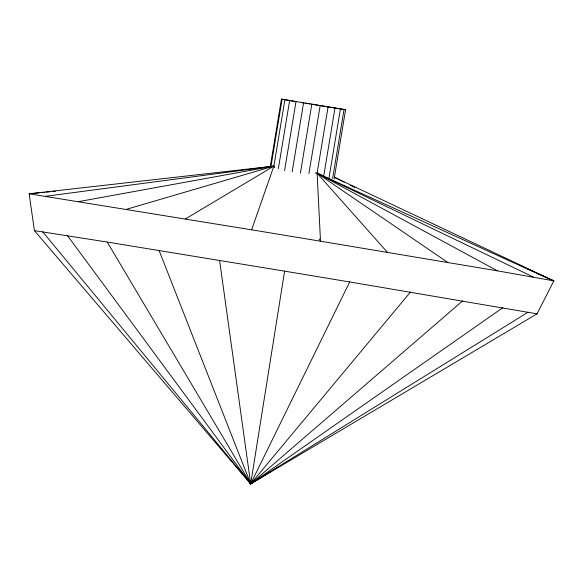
<?xml version="1.0" encoding="UTF-8"?>
<svg xmlns="http://www.w3.org/2000/svg" width="583" height="583" viewBox="0 0 583 583"><rect width="100%" height="100%" fill="white"/><g stroke="black" fill="none" stroke-linecap="round" stroke-linejoin="round"><path stroke-width="0.87" d="M274.848 167.642L273.893 166.104L29.15 193.811L34.404 230.635L107.221 242.054L284.606 271.153L250.69 483.861L537.045 313.843L553.85 280.882L334.394 177.232L344.152 182.18M270.133 167.387L281.429 99.139L344.05 109.458L345.573 109.742L334.125 178.894M270.796 167.467L282.092 99.212M284.898 99.649L273.893 166.104L251.616 229.811L29.15 193.811L39.105 192.842M278.353 168.662L289.649 100.414M284.584 170.6L296.026 101.449M292.149 171.839L303.597 102.688M300.391 173.202L311.839 104.051M308.903 173.683L320.198 105.436M552.116 280.627L553.85 280.882L497.518 270.862L320.504 241.209L317.101 173.209L328.098 106.755M335.006 107.913L323.703 176.168L317.101 173.209L315.337 172.918M329.001 177.99L340.443 108.839M332.601 178.609L344.05 109.458M537.045 313.843L349.691 281.961L250.69 483.861L34.404 230.635M410.417 292.098L250.69 483.861L42.676 231.772M251.871 482.476L250.69 483.861L67.511 235.67M462.647 300.886L250.69 483.861L248.526 480.931M252.075 482.688L250.69 483.861L107.221 242.054M502.816 307.722L250.69 483.861L249.305 481.514M254.436 481.274L250.69 483.861L159.093 250.501M528.191 312.145L250.69 483.861L250.034 482.17M270.833 471.465L250.69 483.861L219.594 260.426M272.378 470.517L274.702 469.082M276.255 468.134L277.8 467.18M185.445 218.924L273.893 166.104L45.598 196.296M126.496 209.297L273.893 166.104L78.8 201.58M40.912 192.667L44.534 192.317M46.341 192.135L49.956 191.785M52.674 191.523L55.385 191.253M345.573 109.742L315.163 104.831M301.542 102.564L303.298 102.856M305.055 103.147L306.811 103.446M308.48 103.723L310.149 104M311.825 104.277L314.332 104.692M251.616 229.811L320.504 241.209L319.076 238.913M284.606 271.153L349.691 281.961M296.317 101.69L281.429 99.139M527.36 268.836L533.154 271.474M537.293 273.354L553.85 280.882M387.418 252.344L317.101 173.209L552.414 280.401M447.795 262.459L317.101 173.209L533.205 276.983M350.675 185.423L354.756 187.456M317.101 173.209L497.518 270.862M246.369 477.994L247.447 479.466"/></g></svg>
